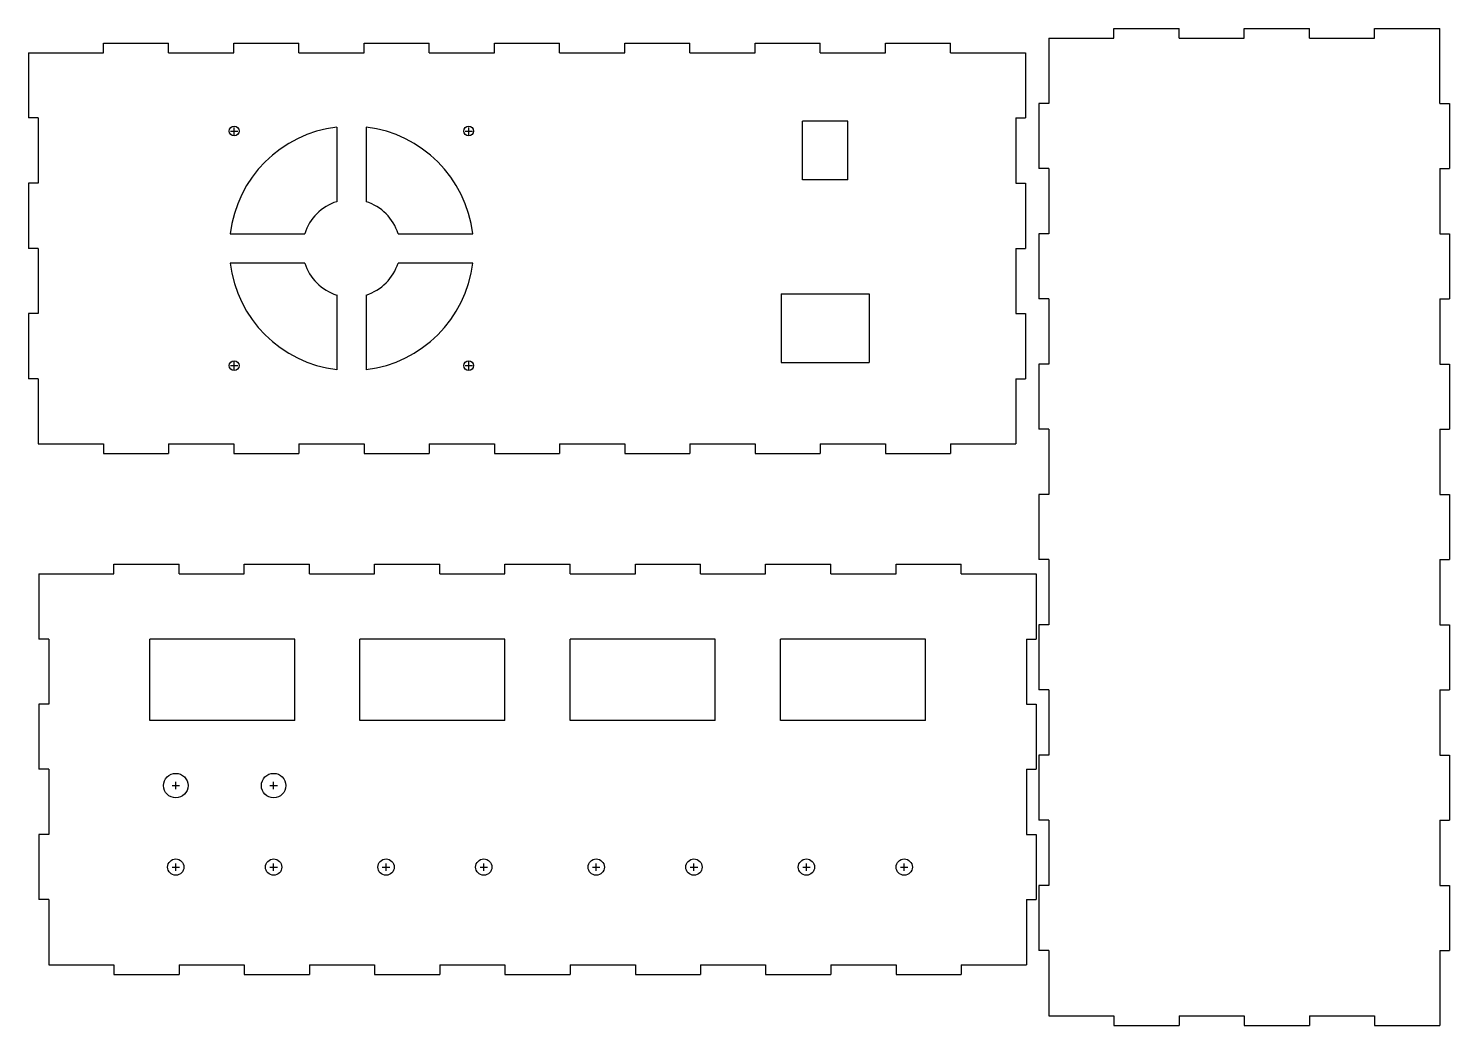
# Model space of a CAD drawing. Extents: x 0.6 to 17.8, y 4.8 to 16.8.
import ezdxf

# ---------------------------------------------------------------- set-up
doc = ezdxf.new("R2010")
doc.units = 0
doc.header["$LTSCALE"] = 0.5
doc.header["$MEASUREMENT"] = 0
doc.layers.add('VISIBLE', color=7, linetype='CONTINUOUS')

msp = doc.modelspace()

# ---------------------------------------------------------------- linework, layer by layer
at = {"layer": 'VISIBLE'}
for p, q in [((13.717, 16.841), (14.504, 16.841)), ((13.717, 16.723), (13.717, 16.841)), ((14.504, 16.723), (14.504, 16.841)), ((15.292, 16.723), (15.292, 16.841)), ((15.292, 16.841), (16.079, 16.841)), ((16.079, 16.723), (16.079, 16.841)), ((16.866, 16.723), (16.866, 16.841)), ((16.866, 16.841), (17.654, 16.841)), ((17.654, 15.935), (17.654, 16.841)), ((1.508, 16.664), (2.295, 16.664)), ((1.508, 16.546), (1.508, 16.664)), ((2.295, 16.546), (2.295, 16.664)), ((3.083, 16.546), (3.083, 16.664)), ((3.083, 16.664), (3.87, 16.664)), ((3.87, 16.546), (3.87, 16.664)), ((4.657, 16.546), (4.657, 16.664)), ((4.657, 16.664), (5.445, 16.664)), ((5.445, 16.546), (5.445, 16.664)), ((6.232, 16.546), (6.232, 16.664)), ((6.232, 16.664), (7.02, 16.664)), ((7.02, 16.546), (7.02, 16.664)), ((7.807, 16.546), (7.807, 16.664)), ((7.807, 16.664), (8.594, 16.664)), ((8.594, 16.546), (8.594, 16.664)), ((9.382, 16.546), (9.382, 16.664)), ((9.382, 16.664), (10.169, 16.664)), ((10.169, 16.546), (10.169, 16.664)), ((10.957, 16.546), (10.957, 16.664)), ((10.957, 16.664), (11.744, 16.664)), ((11.744, 16.546), (11.744, 16.664)), ((12.929, 16.723), (12.929, 15.935)), ((12.929, 16.723), (13.717, 16.723)), ((14.504, 16.723), (15.292, 16.723)), ((16.079, 16.723), (16.866, 16.723)), ((0.602, 16.546), (0.602, 15.759)), ((0.602, 16.546), (1.508, 16.546)), ((2.295, 16.546), (3.083, 16.546)), ((3.87, 16.546), (4.657, 16.546)), ((5.445, 16.546), (6.232, 16.546)), ((7.02, 16.546), (7.807, 16.546)), ((8.594, 16.546), (9.382, 16.546)), ((10.169, 16.546), (10.957, 16.546)), ((11.744, 16.546), (12.65, 16.546)), ((12.65, 16.546), (12.65, 15.759)), ((12.811, 15.935), (12.811, 15.148)), ((12.929, 15.935), (12.811, 15.935)), ((17.654, 15.935), (17.772, 15.935)), ((17.772, 15.935), (17.772, 15.148)), ((0.72, 15.759), (0.602, 15.759)), ((0.72, 15.759), (0.72, 14.972)), ((4.328, 15.65), (4.328, 14.747)), ((4.682, 15.65), (4.682, 14.747)), ((10.504, 15.72), (9.953, 15.72)), ((9.953, 15.011), (9.953, 15.72)), ((10.504, 15.011), (10.504, 15.72)), ((12.531, 15.759), (12.65, 15.759)), ((12.531, 15.759), (12.531, 14.972)), ((12.929, 15.148), (12.811, 15.148)), ((12.929, 15.148), (12.929, 14.361)), ((17.654, 15.148), (17.772, 15.148)), ((17.654, 15.148), (17.654, 14.361)), ((0.602, 14.972), (0.602, 14.184)), ((0.72, 14.972), (0.602, 14.972)), ((10.504, 15.011), (9.953, 15.011)), ((12.531, 14.972), (12.65, 14.972)), ((12.65, 14.972), (12.65, 14.184)), ((3.039, 14.361), (3.942, 14.361)), ((5.068, 14.361), (5.971, 14.361)), ((12.811, 14.361), (12.811, 13.573)), ((12.929, 14.361), (12.811, 14.361)), ((17.654, 14.361), (17.772, 14.361)), ((17.772, 14.361), (17.772, 13.573)), ((0.72, 14.184), (0.602, 14.184)), ((0.72, 14.184), (0.72, 13.397)), ((12.531, 14.184), (12.65, 14.184)), ((12.531, 14.184), (12.531, 13.397)), ((3.039, 14.007), (3.942, 14.007)), ((5.068, 14.007), (5.971, 14.007)), ((4.328, 13.621), (4.328, 12.718)), ((4.682, 13.621), (4.682, 12.718)), ((9.697, 13.633), (10.76, 13.633)), ((9.697, 13.633), (9.697, 12.806)), ((10.76, 13.633), (10.76, 12.806)), ((12.929, 13.573), (12.811, 13.573)), ((12.929, 13.573), (12.929, 12.786)), ((17.654, 13.573), (17.772, 13.573)), ((17.654, 13.573), (17.654, 12.786)), ((0.602, 13.397), (0.602, 12.609)), ((0.72, 13.397), (0.602, 13.397)), ((12.531, 13.397), (12.65, 13.397)), ((12.65, 13.397), (12.65, 12.609)), ((9.697, 12.806), (10.76, 12.806)), ((12.811, 12.786), (12.811, 11.998)), ((12.929, 12.786), (12.811, 12.786)), ((17.654, 12.786), (17.772, 12.786)), ((17.772, 12.786), (17.772, 11.998)), ((0.72, 12.609), (0.602, 12.609)), ((0.72, 12.609), (0.72, 11.822)), ((12.531, 12.609), (12.65, 12.609)), ((12.531, 12.609), (12.531, 11.822)), ((12.929, 11.998), (12.811, 11.998)), ((12.929, 11.998), (12.929, 11.211)), ((17.654, 11.998), (17.772, 11.998)), ((17.654, 11.998), (17.654, 11.211)), ((0.72, 11.822), (1.508, 11.822)), ((1.508, 11.822), (1.508, 11.704)), ((1.508, 11.704), (2.295, 11.704)), ((2.295, 11.822), (3.083, 11.822)), ((2.295, 11.822), (2.295, 11.704)), ((3.083, 11.822), (3.083, 11.704)), ((3.083, 11.704), (3.87, 11.704)), ((3.87, 11.822), (4.657, 11.822)), ((3.87, 11.822), (3.87, 11.704)), ((4.657, 11.822), (4.657, 11.704)), ((4.657, 11.704), (5.445, 11.704)), ((5.445, 11.822), (6.232, 11.822)), ((5.445, 11.822), (5.445, 11.704)), ((6.232, 11.822), (6.232, 11.704)), ((6.232, 11.704), (7.02, 11.704)), ((7.02, 11.822), (7.807, 11.822)), ((7.02, 11.822), (7.02, 11.704)), ((7.807, 11.822), (7.807, 11.704)), ((7.807, 11.704), (8.594, 11.704)), ((8.594, 11.822), (9.382, 11.822)), ((8.594, 11.822), (8.594, 11.704)), ((9.382, 11.822), (9.382, 11.704)), ((9.382, 11.704), (10.169, 11.704)), ((10.169, 11.822), (10.957, 11.822)), ((10.169, 11.822), (10.169, 11.704)), ((10.957, 11.822), (10.957, 11.704)), ((10.957, 11.704), (11.744, 11.704)), ((11.744, 11.822), (12.531, 11.822)), ((11.744, 11.822), (11.744, 11.704)), ((12.811, 11.211), (12.811, 10.424)), ((12.929, 11.211), (12.811, 11.211)), ((17.654, 11.211), (17.772, 11.211)), ((17.772, 11.211), (17.772, 10.424)), ((1.635, 10.252), (1.635, 10.37)), ((1.635, 10.37), (2.423, 10.37)), ((2.423, 10.252), (2.423, 10.37)), ((3.21, 10.252), (3.21, 10.37)), ((3.21, 10.37), (3.998, 10.37)), ((3.998, 10.252), (3.998, 10.37)), ((4.785, 10.252), (4.785, 10.37)), ((4.785, 10.37), (5.572, 10.37)), ((5.572, 10.252), (5.572, 10.37)), ((6.36, 10.252), (6.36, 10.37)), ((6.36, 10.37), (7.147, 10.37)), ((7.147, 10.252), (7.147, 10.37)), ((7.935, 10.252), (7.935, 10.37)), ((7.935, 10.37), (8.722, 10.37)), ((8.722, 10.252), (8.722, 10.37)), ((9.509, 10.252), (9.509, 10.37)), ((9.509, 10.37), (10.297, 10.37)), ((10.297, 10.252), (10.297, 10.37)), ((11.084, 10.252), (11.084, 10.37)), ((11.084, 10.37), (11.872, 10.37)), ((11.872, 10.252), (11.872, 10.37)), ((12.929, 10.424), (12.811, 10.424)), ((12.929, 10.424), (12.929, 9.636)), ((17.654, 10.424), (17.772, 10.424)), ((17.654, 10.424), (17.654, 9.636)), ((0.73, 10.252), (0.73, 9.464)), ((0.73, 10.252), (1.635, 10.252)), ((2.423, 10.252), (3.21, 10.252)), ((3.998, 10.252), (4.785, 10.252)), ((5.572, 10.252), (6.36, 10.252)), ((7.147, 10.252), (7.935, 10.252)), ((8.722, 10.252), (9.509, 10.252)), ((10.297, 10.252), (11.084, 10.252)), ((11.872, 10.252), (12.777, 10.252)), ((12.777, 10.252), (12.777, 9.464)), ((12.811, 9.636), (12.811, 8.849)), ((12.929, 9.636), (12.811, 9.636)), ((17.654, 9.636), (17.772, 9.636)), ((17.772, 9.636), (17.772, 8.849)), ((0.848, 9.464), (0.73, 9.464)), ((0.848, 9.464), (0.848, 8.677)), ((3.821, 9.464), (2.069, 9.464)), ((2.069, 8.48), (2.069, 9.464)), ((3.821, 8.48), (3.821, 9.464)), ((6.36, 9.464), (4.608, 9.464)), ((4.608, 8.48), (4.608, 9.464)), ((6.36, 8.48), (6.36, 9.464)), ((8.899, 9.464), (7.147, 9.464)), ((7.147, 8.48), (7.147, 9.464)), ((8.899, 8.48), (8.899, 9.464)), ((11.439, 9.464), (9.687, 9.464)), ((9.687, 8.48), (9.687, 9.464)), ((11.439, 8.48), (11.439, 9.464)), ((12.659, 9.464), (12.777, 9.464)), ((12.659, 9.464), (12.659, 8.677)), ((12.929, 8.849), (12.811, 8.849)), ((12.929, 8.849), (12.929, 8.061)), ((17.654, 8.849), (17.772, 8.849)), ((17.654, 8.849), (17.654, 8.061)), ((0.73, 8.677), (0.73, 7.89)), ((0.848, 8.677), (0.73, 8.677)), ((12.659, 8.677), (12.777, 8.677)), ((12.777, 8.677), (12.777, 7.89)), ((3.821, 8.48), (2.069, 8.48)), ((6.36, 8.48), (4.608, 8.48)), ((8.899, 8.48), (7.147, 8.48)), ((11.439, 8.48), (9.687, 8.48)), ((12.811, 8.061), (12.811, 7.274)), ((12.929, 8.061), (12.811, 8.061)), ((17.654, 8.061), (17.772, 8.061)), ((17.772, 8.061), (17.772, 7.274)), ((0.848, 7.89), (0.73, 7.89)), ((0.848, 7.89), (0.848, 7.102)), ((12.659, 7.89), (12.777, 7.89)), ((12.659, 7.89), (12.659, 7.102)), ((12.929, 7.274), (12.811, 7.274)), ((12.929, 7.274), (12.929, 6.487)), ((17.654, 7.274), (17.772, 7.274)), ((17.654, 7.274), (17.654, 6.487)), ((0.73, 7.102), (0.73, 6.315)), ((0.848, 7.102), (0.73, 7.102)), ((12.659, 7.102), (12.777, 7.102)), ((12.777, 7.102), (12.777, 6.315)), ((12.811, 6.487), (12.811, 5.699)), ((12.929, 6.487), (12.811, 6.487)), ((17.654, 6.487), (17.772, 6.487)), ((17.772, 6.487), (17.772, 5.699)), ((0.848, 6.315), (0.73, 6.315)), ((0.848, 6.315), (0.848, 5.527)), ((12.659, 6.315), (12.777, 6.315)), ((12.659, 6.315), (12.659, 5.527)), ((12.929, 5.699), (12.811, 5.699)), ((12.929, 5.699), (12.929, 4.912)), ((17.654, 5.699), (17.772, 5.699)), ((17.654, 5.699), (17.654, 4.794)), ((0.848, 5.527), (1.635, 5.527)), ((1.635, 5.527), (1.635, 5.409)), ((2.423, 5.527), (3.21, 5.527)), ((2.423, 5.527), (2.423, 5.409)), ((3.21, 5.527), (3.21, 5.409)), ((3.998, 5.527), (4.785, 5.527)), ((3.998, 5.527), (3.998, 5.409)), ((4.785, 5.527), (4.785, 5.409)), ((5.572, 5.527), (6.36, 5.527)), ((5.572, 5.527), (5.572, 5.409)), ((6.36, 5.527), (6.36, 5.409)), ((7.147, 5.527), (7.935, 5.527)), ((7.147, 5.527), (7.147, 5.409)), ((7.935, 5.527), (7.935, 5.409)), ((8.722, 5.527), (9.509, 5.527)), ((8.722, 5.527), (8.722, 5.409)), ((9.509, 5.527), (9.509, 5.409)), ((10.297, 5.527), (11.084, 5.527)), ((10.297, 5.527), (10.297, 5.409)), ((11.084, 5.527), (11.084, 5.409)), ((11.872, 5.527), (12.659, 5.527)), ((11.872, 5.527), (11.872, 5.409)), ((1.635, 5.409), (2.423, 5.409)), ((3.21, 5.409), (3.998, 5.409)), ((4.785, 5.409), (5.572, 5.409)), ((6.36, 5.409), (7.147, 5.409)), ((7.935, 5.409), (8.722, 5.409)), ((9.509, 5.409), (10.297, 5.409)), ((11.084, 5.409), (11.872, 5.409)), ((12.929, 4.912), (13.717, 4.912)), ((13.717, 4.912), (13.717, 4.794)), ((14.504, 4.912), (15.292, 4.912)), ((14.504, 4.912), (14.504, 4.794)), ((15.292, 4.912), (15.292, 4.794)), ((16.079, 4.912), (16.866, 4.912)), ((16.079, 4.912), (16.079, 4.794)), ((16.866, 4.912), (16.866, 4.794)), ((13.717, 4.794), (14.504, 4.794)), ((15.292, 4.794), (16.079, 4.794)), ((16.866, 4.794), (17.654, 4.794))]:
    msp.add_line(p, q, dxfattribs=at)
at = {"layer": 'VISIBLE', "color": 7, "linetype": 'CONTINUOUS'}
for p, q in [((3.088, 15.556), (3.088, 15.646)), ((5.922, 15.556), (5.922, 15.646)), ((3.043, 15.601), (3.133, 15.601)), ((5.877, 15.601), (5.967, 15.601)), ((3.043, 12.767), (3.133, 12.767)), ((3.088, 12.722), (3.088, 12.812)), ((5.877, 12.767), (5.967, 12.767)), ((5.922, 12.722), (5.922, 12.812)), ((2.383, 7.648), (2.383, 7.738)), ((3.565, 7.648), (3.565, 7.738)), ((2.338, 7.693), (2.428, 7.693)), ((3.52, 7.693), (3.61, 7.693)), ((2.338, 6.708), (2.428, 6.708)), ((2.383, 6.663), (2.383, 6.753)), ((3.52, 6.708), (3.61, 6.708)), ((3.565, 6.663), (3.565, 6.753)), ((4.878, 6.708), (4.968, 6.708)), ((4.923, 6.663), (4.923, 6.753)), ((6.059, 6.708), (6.149, 6.708)), ((6.104, 6.663), (6.104, 6.753)), ((7.417, 6.708), (7.507, 6.708)), ((7.462, 6.663), (7.462, 6.753)), ((8.598, 6.708), (8.688, 6.708)), ((8.643, 6.663), (8.643, 6.753)), ((9.957, 6.708), (10.047, 6.708)), ((10.002, 6.663), (10.002, 6.753)), ((11.138, 6.708), (11.228, 6.708)), ((11.183, 6.663), (11.183, 6.753))]:
    msp.add_line(p, q, dxfattribs=at)
at = {"layer": 'VISIBLE'}
for centre, radius in [((3.088, 15.601), 0.0591), ((5.922, 15.601), 0.0591), ((3.088, 12.767), 0.0591), ((5.922, 12.767), 0.0591), ((2.383, 7.693), 0.148), ((3.565, 7.693), 0.148), ((2.383, 6.708), 0.0984), ((3.565, 6.708), 0.0984), ((4.923, 6.708), 0.0984), ((6.104, 6.708), 0.0984), ((7.462, 6.708), 0.0984), ((8.643, 6.708), 0.0984), ((10.002, 6.708), 0.0984), ((11.183, 6.708), 0.0984)]:
    msp.add_circle(centre, radius, dxfattribs=at)
for radius, start, end in [(1.476, 96.8921, 173.1079), (1.476, 6.8921, 83.1079), (0.591, 107.4576, 162.5424), (0.591, 17.4576, 72.5424), (1.476, 186.8921, 263.1079), (0.591, 197.4576, 252.5424), (1.476, 276.8921, 353.1079), (0.591, 287.4576, 342.5424)]:
    msp.add_arc((4.505, 14.184), radius, start, end, dxfattribs=at)

doc.saveas('drawing.dxf')
